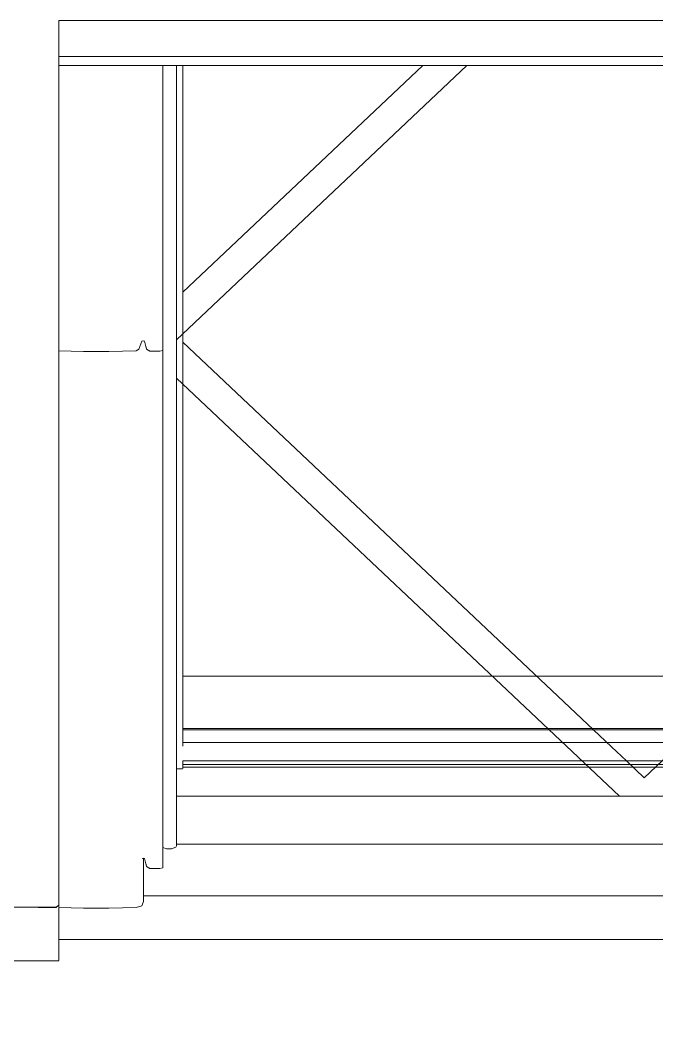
# Model space of a CAD drawing. Header units: metres. Extents: x -4 to 206, y -18 to 45.
# Drawn here: x 47.012 to 47.422, y -10.212 to -9.554 of the extents above; entities that cross this region are included whole.
import ezdxf

# ---------------------------------------------------------------- set-up
doc = ezdxf.new("R2010")
doc.units = ezdxf.units.M
doc.header["$MEASUREMENT"] = 0
doc.set_wipeout_variables(frame=1)
doc.linetypes.add('Wipeout_Contour', pattern=[1, 0, -1])
for name, color, linetype in [('3._DD PP STG2_4_000 Achsraster', 7, 'Continuous'), ('3._DD PP STG2_4_210 Decke', 7, 'Continuous'), ('3._DD PP STG2_4_220 Bodenaufbau - Außen_ Gefälle', 7, 'Continuous'), ('3._DD PP STG2_4_325 Dachfenster', 7, 'Continuous')]:
    doc.layers.add(name, color=color, linetype=linetype)

msp = doc.modelspace()

# ---------------------------------------------------------------- linework, layer by layer
at = {"layer": '3._DD PP STG2_4_000 Achsraster', "color": 5, "linetype": 'Continuous', "lineweight": 0, "ltscale": 1000}
msp.add_line((31.8, -10.00371), (54.3, -10.00371), dxfattribs=at)
at = {"layer": '3._DD PP STG2_4_210 Decke', "color": 7, "linetype": 'Continuous', "lineweight": 13, "ltscale": 1000, "true_color": 0xf4f4f4, "flags": 128}
msp.add_lwpolyline([(33.7568, -11.46359), (33.75903, -13.25371), (37.38503, -13.25371), (37.38503, -12.60871), (42.5891, -12.60871), (42.88503, -12.56618), (42.88503, -11.75871), (48.20503, -11.75871), (48.20503, -11.13371), (51.76086, -11.13371), (51.76545, -10.06371), (45.76503, -10.06371), (45.76503, -10.96371), (42.91503, -10.96371), (42.91503, -11.46359)], close=True, dxfattribs=at)
at = {"layer": '3._DD PP STG2_4_220 Bodenaufbau - Außen_ Gefälle', "color": 7, "linetype": 'Continuous', "lineweight": 13, "ltscale": 1000, "true_color": 0xf4f4f4, "flags": 128}
msp.add_lwpolyline([(33.75902, -13.24371), (37.14503, -13.24371), (37.14503, -12.59871), (39.93503, -12.59871), (42.389, -12.59871), (42.87503, -12.52887), (42.87503, -11.74871), (45.81503, -11.74871), (48.19503, -11.74871), (48.19503, -11.12371), (51.7609, -11.12371), (51.76545, -10.06371), (45.76503, -10.06371), (45.76503, -10.96371), (42.91503, -10.96371), (42.91503, -11.46359), (33.7568, -11.46359)], close=True, dxfattribs=at)

# ---------------------------------------------------------------- wipeouts: each hides what was drawn before it
at = {"color": 254, "linetype": 'Wipeout_Contour', "lineweight": 0, "ltscale": 818.958107}
msp.add_wipeout([(46.2301, -9.30685), (47.77669, -9.30685), (47.77669, -9.31752), (47.81599, -9.31752), (47.81599, -9.31632), (47.84162, -9.31632), (47.84163, -9.31844), (47.84163, -9.40994), (47.84159, -9.48362), (47.84159, -9.48471), (47.84159, -9.49959), (47.84029, -9.5135), (47.83985, -9.51582), (47.83985, -9.95756), (47.8601, -9.95756), (47.8601, -9.20311), (46.2301, -9.20311)], dxfattribs=at).dxf.layer = '3._DD PP STG2_4_325 Dachfenster'

# ---------------------------------------------------------------- next in the draw order: wipeouts: each hides what was drawn before it
at = {"color": 254, "linetype": 'Wipeout_Contour', "lineweight": 0, "ltscale": 192.128613}
msp.add_wipeout([(47.03679, -9.58347), (47.03679, -9.76736), (47.05269, -9.76788), (47.05269, -9.58347)], dxfattribs=at).dxf.layer = '3._DD PP STG2_4_325 Dachfenster'
at = {"color": 254, "linetype": 'Wipeout_Contour', "lineweight": 0, "ltscale": 193.962161}
msp.add_wipeout([(47.79119, -10.14229), (47.03679, -10.14229), (47.03679, -10.14682), (47.79119, -10.14682)], dxfattribs=at).dxf.layer = '3._DD PP STG2_4_325 Dachfenster'
at = {"color": 254, "linetype": 'Wipeout_Contour', "lineweight": 0, "ltscale": 144.852974}
msp.add_wipeout([(46.99129, -10.16089), (47.03679, -10.16089), (46.99259, -10.16054)], dxfattribs=at).dxf.layer = '3._DD PP STG2_4_325 Dachfenster'

# ---------------------------------------------------------------- next in the draw order: wipeouts: each hides what was drawn before it
at = {"color": 254, "linetype": 'Wipeout_Contour', "lineweight": 0, "ltscale": 192.157805}
msp.add_wipeout([(46.99829, -9.55429), (46.99829, -10.12618), (47.03509, -10.12618), (47.03509, -9.55429)], dxfattribs=at).dxf.layer = '3._DD PP STG2_4_325 Dachfenster'
at = {"color": 254, "linetype": 'Wipeout_Contour', "lineweight": 0, "ltscale": 192.192184}
msp.add_wipeout([(47.05269, -9.58347), (47.05269, -9.76788), (47.06889, -9.76788), (47.06889, -9.58347)], dxfattribs=at).dxf.layer = '3._DD PP STG2_4_325 Dachfenster'
at = {"color": 254, "linetype": 'Wipeout_Contour', "lineweight": 0, "ltscale": 288.964497}
msp.add_wipeout([(46.99352, -10.15899), (46.99259, -10.16054), (47.03679, -10.16054), (47.03679, -10.15819), (47.00399, -10.15819), (47.00446, -10.15899)], dxfattribs=at).dxf.layer = '3._DD PP STG2_4_325 Dachfenster'

# ---------------------------------------------------------------- next in the draw order: wipeouts: each hides what was drawn before it
at = {"color": 254, "linetype": 'Wipeout_Contour', "lineweight": 0, "ltscale": 192.232286}
msp.add_wipeout([(47.03509, -9.55429), (47.03509, -10.12618), (47.03679, -10.12492), (47.03679, -9.55429)], dxfattribs=at).dxf.layer = '3._DD PP STG2_4_325 Dachfenster'
at = {"color": 254, "linetype": 'Wipeout_Contour', "lineweight": 0, "ltscale": 192.25763}
msp.add_wipeout([(47.08649, -9.58347), (47.06889, -9.58347), (47.06889, -9.76788), (47.08649, -9.76731)], dxfattribs=at).dxf.layer = '3._DD PP STG2_4_325 Dachfenster'

# ---------------------------------------------------------------- next in the draw order: wipeouts: each hides what was drawn before it
at = {"color": 254, "linetype": 'Wipeout_Contour', "lineweight": 0, "ltscale": 144.893449}
msp.add_wipeout([(47.79119, -9.5544), (47.03679, -9.5544), (47.79119, -9.55456)], dxfattribs=at).dxf.layer = '3._DD PP STG2_4_325 Dachfenster'
at = {"color": 254, "linetype": 'Wipeout_Contour', "lineweight": 0, "ltscale": 192.294659}
msp.add_wipeout([(47.08829, -9.58347), (47.08649, -9.58347), (47.08649, -9.76731), (47.08829, -9.76625)], dxfattribs=at).dxf.layer = '3._DD PP STG2_4_325 Dachfenster'
at = {"color": 254, "linetype": 'Wipeout_Contour', "lineweight": 0, "ltscale": 192.341904}
msp.add_wipeout([(47.03679, -9.76736), (47.03679, -10.10108), (47.05269, -10.1016), (47.05269, -9.76788)], dxfattribs=at).dxf.layer = '3._DD PP STG2_4_325 Dachfenster'
at = {"color": 254, "linetype": 'Wipeout_Contour', "lineweight": 0, "ltscale": 775.423074}
msp.add_wipeout([(47.05269, -10.12691), (47.03679, -10.1264), (47.03679, -10.13727), (47.79119, -10.13727), (47.79119, -10.1264), (47.77529, -10.12691), (47.75909, -10.12691), (47.74149, -10.12635), (47.73769, -10.12528), (47.73669, -10.12253), (47.73669, -10.11896), (47.09129, -10.11896), (47.09129, -10.12253), (47.09029, -10.12528), (47.08649, -10.12635), (47.06889, -10.12691)], dxfattribs=at).dxf.layer = '3._DD PP STG2_4_325 Dachfenster'

# ---------------------------------------------------------------- next in the draw order: wipeouts: each hides what was drawn before it
at = {"color": 254, "linetype": 'Wipeout_Contour', "lineweight": 0, "ltscale": 193.483813}
msp.add_wipeout([(47.79119, -9.55491), (47.03679, -9.55491), (47.03679, -9.5588), (47.79119, -9.5588)], dxfattribs=at).dxf.layer = '3._DD PP STG2_4_325 Dachfenster'
at = {"color": 254, "linetype": 'Wipeout_Contour', "lineweight": 0, "ltscale": 192.296041}
msp.add_wipeout([(47.08829, -9.58347), (47.08829, -9.76625), (47.09029, -9.76109), (47.09029, -9.58347)], dxfattribs=at).dxf.layer = '3._DD PP STG2_4_325 Dachfenster'
at = {"color": 254, "linetype": 'Wipeout_Contour', "lineweight": 0, "ltscale": 192.404955}
msp.add_wipeout([(47.05269, -9.76788), (47.05269, -10.1016), (47.06889, -10.1016), (47.06889, -9.76788)], dxfattribs=at).dxf.layer = '3._DD PP STG2_4_325 Dachfenster'
at = {"color": 254, "linetype": 'Wipeout_Contour', "lineweight": 0, "ltscale": 193.956495}
msp.add_wipeout([(47.03679, -10.13727), (47.03679, -10.13833), (47.79119, -10.13833), (47.79119, -10.13727)], dxfattribs=at).dxf.layer = '3._DD PP STG2_4_325 Dachfenster'

# ---------------------------------------------------------------- next in the draw order: wipeouts: each hides what was drawn before it
at = {"color": 254, "linetype": 'Wipeout_Contour', "lineweight": 0, "ltscale": 193.48161}
msp.add_wipeout([(47.03679, -9.55383), (47.03679, -9.55433), (47.79119, -9.55433), (47.79119, -9.55383)], dxfattribs=at).dxf.layer = '3._DD PP STG2_4_325 Dachfenster'
at = {"color": 254, "linetype": 'Wipeout_Contour', "lineweight": 0, "ltscale": 193.486819}
msp.add_wipeout([(47.03679, -9.5588), (47.03679, -9.56252), (47.79119, -9.56252), (47.79119, -9.5588)], dxfattribs=at).dxf.layer = '3._DD PP STG2_4_325 Dachfenster'
at = {"color": 254, "linetype": 'Wipeout_Contour', "lineweight": 0, "ltscale": 192.306178}
msp.add_wipeout([(47.09029, -9.58347), (47.09029, -9.76109), (47.09109, -9.76088), (47.09109, -9.58347)], dxfattribs=at).dxf.layer = '3._DD PP STG2_4_325 Dachfenster'
at = {"color": 254, "linetype": 'Wipeout_Contour', "lineweight": 0, "ltscale": 192.470823}
msp.add_wipeout([(47.06889, -9.76788), (47.06889, -10.1016), (47.08649, -10.10103), (47.08649, -9.76731)], dxfattribs=at).dxf.layer = '3._DD PP STG2_4_325 Dachfenster'
at = {"color": 254, "linetype": 'Wipeout_Contour', "lineweight": 0, "ltscale": 192.488867}
msp.add_wipeout([(47.03679, -10.10108), (47.03679, -10.1264), (47.05269, -10.12691), (47.05269, -10.1016)], dxfattribs=at).dxf.layer = '3._DD PP STG2_4_325 Dachfenster'
at = {"color": 254, "linetype": 'Wipeout_Contour', "lineweight": 0, "ltscale": 193.959544}
msp.add_wipeout([(47.03679, -10.14229), (47.79119, -10.14229), (47.79119, -10.14059), (47.03679, -10.14059)], dxfattribs=at).dxf.layer = '3._DD PP STG2_4_325 Dachfenster'

# ---------------------------------------------------------------- next in the draw order: wipeouts: each hides what was drawn before it
at = {"color": 254, "linetype": 'Wipeout_Contour', "lineweight": 0, "ltscale": 145.331636}
msp.add_wipeout([(47.03679, -9.5544), (47.79119, -9.5544), (47.03679, -9.55433)], dxfattribs=at).dxf.layer = '3._DD PP STG2_4_325 Dachfenster'
at = {"color": 254, "linetype": 'Wipeout_Contour', "lineweight": 0, "ltscale": 193.489671}
msp.add_wipeout([(47.79119, -9.56252), (47.03679, -9.56252), (47.03679, -9.56601), (47.79119, -9.56601)], dxfattribs=at).dxf.layer = '3._DD PP STG2_4_325 Dachfenster'
at = {"color": 254, "linetype": 'Wipeout_Contour', "lineweight": 0, "ltscale": 192.309253}
msp.add_wipeout([(47.09109, -9.58347), (47.09109, -9.76088), (47.09189, -9.76116), (47.09189, -9.58347)], dxfattribs=at).dxf.layer = '3._DD PP STG2_4_325 Dachfenster'
at = {"color": 254, "linetype": 'Wipeout_Contour', "lineweight": 0, "ltscale": 192.508011}
msp.add_wipeout([(47.08649, -9.76731), (47.08649, -10.10103), (47.08829, -10.09997), (47.08829, -9.76625)], dxfattribs=at).dxf.layer = '3._DD PP STG2_4_325 Dachfenster'
at = {"color": 254, "linetype": 'Wipeout_Contour', "lineweight": 0, "ltscale": 193.95789}
msp.add_wipeout([(47.03679, -10.13833), (47.03679, -10.14059), (47.79119, -10.14059), (47.79119, -10.13833)], dxfattribs=at).dxf.layer = '3._DD PP STG2_4_325 Dachfenster'

# ---------------------------------------------------------------- next in the draw order: wipeouts: each hides what was drawn before it
at = {"color": 254, "linetype": 'Wipeout_Contour', "lineweight": 0, "ltscale": 191.909354}
msp.add_wipeout([(46.99719, -9.54512), (46.99683, -9.55429), (47.03679, -9.55429), (47.03679, -9.54512)], dxfattribs=at).dxf.layer = '3._DD PP STG2_4_325 Dachfenster'
at = {"color": 254, "linetype": 'Wipeout_Contour', "lineweight": 0, "ltscale": 193.492259}
msp.add_wipeout([(47.03679, -9.56601), (47.03679, -9.56906), (47.79119, -9.56906), (47.79119, -9.56601)], dxfattribs=at).dxf.layer = '3._DD PP STG2_4_325 Dachfenster'
at = {"color": 254, "linetype": 'Wipeout_Contour', "lineweight": 0, "ltscale": 192.308922}
msp.add_wipeout([(47.09189, -9.76116), (47.09319, -9.76632), (47.09319, -9.58347), (47.09189, -9.58347)], dxfattribs=at).dxf.layer = '3._DD PP STG2_4_325 Dachfenster'
at = {"color": 254, "linetype": 'Wipeout_Contour', "lineweight": 0, "ltscale": 192.377593}
msp.add_wipeout([(46.99617, -10.14146), (46.99496, -10.15398), (47.03679, -10.15398), (47.03679, -10.14146)], dxfattribs=at).dxf.layer = '3._DD PP STG2_4_325 Dachfenster'

# ---------------------------------------------------------------- next in the draw order: linework, layer by layer
at = {"layer": '3._DD PP STG2_4_325 Dachfenster', "color": 7, "linetype": 'Continuous', "lineweight": 13, "ltscale": 1000, "flags": 128}
for points in [[(47.79119, -9.5544), (47.03679, -9.5544)], [(47.03679, -10.1471), (47.79119, -10.1471)]]:
    msp.add_lwpolyline(points, dxfattribs=at)

# ---------------------------------------------------------------- next in the draw order: wipeouts: each hides what was drawn before it
at = {"color": 254, "linetype": 'Wipeout_Contour', "lineweight": 0, "ltscale": 193.494558}
msp.add_wipeout([(47.03679, -9.57182), (47.79119, -9.57182), (47.79119, -9.56906), (47.03679, -9.56906)], dxfattribs=at).dxf.layer = '3._DD PP STG2_4_325 Dachfenster'
at = {"color": 254, "linetype": 'Wipeout_Contour', "lineweight": 0, "ltscale": 192.321356}
msp.add_wipeout([(47.09529, -9.58347), (47.09319, -9.58347), (47.09319, -9.76632), (47.09529, -9.76759)], dxfattribs=at).dxf.layer = '3._DD PP STG2_4_325 Dachfenster'
at = {"color": 254, "linetype": 'Wipeout_Contour', "lineweight": 0, "ltscale": 241.004187}
msp.add_wipeout([(46.99617, -10.14146), (47.03679, -10.14146), (47.03679, -10.12675), (46.9968, -10.12675), (46.99629, -10.13826)], dxfattribs=at).dxf.layer = '3._DD PP STG2_4_325 Dachfenster'
at = {"color": 254, "linetype": 'Wipeout_Contour', "lineweight": 0, "ltscale": 192.388796}
msp.add_wipeout([(46.99496, -10.15398), (46.994, -10.15819), (47.03679, -10.15819), (47.03679, -10.15398)], dxfattribs=at).dxf.layer = '3._DD PP STG2_4_325 Dachfenster'

# ---------------------------------------------------------------- next in the draw order: linework, layer by layer
at = {"layer": '3._DD PP STG2_4_325 Dachfenster', "color": 7, "linetype": 'Continuous', "lineweight": 13, "ltscale": 1000, "flags": 128}
msp.add_lwpolyline([(47.03679, -10.16089), (46.99129, -10.16089), (46.96119, -10.16089)], dxfattribs=at)

# ---------------------------------------------------------------- next in the draw order: wipeouts: each hides what was drawn before it
at = {"color": 254, "linetype": 'Wipeout_Contour', "lineweight": 0, "ltscale": 193.496562}
msp.add_wipeout([(47.03679, -9.57413), (47.79119, -9.57413), (47.79119, -9.57182), (47.03679, -9.57182)], dxfattribs=at).dxf.layer = '3._DD PP STG2_4_325 Dachfenster'
at = {"color": 254, "linetype": 'Wipeout_Contour', "lineweight": 0, "ltscale": 192.340124}
msp.add_wipeout([(47.09529, -9.58347), (47.09529, -9.76759), (47.10189, -9.76759), (47.10189, -9.58347)], dxfattribs=at).dxf.layer = '3._DD PP STG2_4_325 Dachfenster'
at = {"color": 254, "linetype": 'Wipeout_Contour', "lineweight": 0, "ltscale": 192.512593}
msp.add_wipeout([(47.08829, -9.76625), (47.08829, -10.09997), (47.09029, -10.09481), (47.09029, -9.76109)], dxfattribs=at).dxf.layer = '3._DD PP STG2_4_325 Dachfenster'
at = {"color": 254, "linetype": 'Wipeout_Contour', "lineweight": 0, "ltscale": 191.655165}
msp.add_wipeout([(46.99666, -10.12618), (47.03679, -10.12632), (47.03679, -10.12492), (47.03509, -10.12618)], dxfattribs=at).dxf.layer = '3._DD PP STG2_4_325 Dachfenster'

# ---------------------------------------------------------------- next in the draw order: linework, layer by layer
at = {"layer": '3._DD PP STG2_4_325 Dachfenster', "color": 7, "linetype": 'Continuous', "lineweight": 13, "ltscale": 1000, "flags": 128}
msp.add_lwpolyline([(47.08649, -9.76731), (47.06889, -9.76788), (47.05269, -9.76788), (47.03679, -9.76736)], dxfattribs=at)

# ---------------------------------------------------------------- next in the draw order: wipeouts: each hides what was drawn before it
at = {"color": 254, "linetype": 'Wipeout_Contour', "lineweight": 0, "ltscale": 193.49825}
msp.add_wipeout([(47.03679, -9.57413), (47.03679, -9.57608), (47.79119, -9.57608), (47.79119, -9.57413)], dxfattribs=at).dxf.layer = '3._DD PP STG2_4_325 Dachfenster'
at = {"color": 254, "linetype": 'Wipeout_Contour', "lineweight": 0, "ltscale": 192.356081}
msp.add_wipeout([(47.10379, -9.58347), (47.10189, -9.58347), (47.10189, -9.76759), (47.10379, -9.7671)], dxfattribs=at).dxf.layer = '3._DD PP STG2_4_325 Dachfenster'
at = {"color": 254, "linetype": 'Wipeout_Contour', "lineweight": 0, "ltscale": 192.516263}
msp.add_wipeout([(47.09029, -9.76109), (47.09029, -10.09481), (47.09109, -10.09456), (47.09109, -9.76088)], dxfattribs=at).dxf.layer = '3._DD PP STG2_4_325 Dachfenster'
at = {"color": 254, "linetype": 'Wipeout_Contour', "lineweight": 0, "ltscale": 192.617488}
msp.add_wipeout([(47.06889, -10.1016), (47.06889, -10.12691), (47.08649, -10.12635), (47.08649, -10.10103)], dxfattribs=at).dxf.layer = '3._DD PP STG2_4_325 Dachfenster'
at = {"color": 254, "linetype": 'Wipeout_Contour', "lineweight": 0, "ltscale": 143.71929}
msp.add_wipeout([(47.03679, -10.12632), (46.99671, -10.12632), (47.03679, -10.12675)], dxfattribs=at).dxf.layer = '3._DD PP STG2_4_325 Dachfenster'

# ---------------------------------------------------------------- next in the draw order: linework, layer by layer
at = {"layer": '3._DD PP STG2_4_325 Dachfenster', "color": 7, "linetype": 'Continuous', "lineweight": 13, "ltscale": 1000, "flags": 128}
for points in [[(47.03509, -10.12618), (47.03679, -10.12492)], [(47.03679, -10.12492), (47.03679, -10.12632)], [(47.03509, -10.12618), (46.99829, -10.12618), (46.96289, -10.12618)], [(47.03679, -10.12675), (47.03679, -10.14146), (47.03679, -10.15398), (47.03679, -10.15819), (47.03679, -10.16054)]]:
    msp.add_lwpolyline(points, dxfattribs=at)

# ---------------------------------------------------------------- next in the draw order: wipeouts: each hides what was drawn before it
at = {"color": 254, "linetype": 'Wipeout_Contour', "lineweight": 0, "ltscale": 193.49962}
msp.add_wipeout([(47.03679, -9.57608), (47.03679, -9.5776), (47.79119, -9.5776), (47.79119, -9.57608)], dxfattribs=at).dxf.layer = '3._DD PP STG2_4_325 Dachfenster'
at = {"color": 254, "linetype": 'Wipeout_Contour', "lineweight": 0, "ltscale": 192.498335}
msp.add_wipeout([(47.10379, -10.0878), (47.10619, -10.08862), (47.10619, -9.58347), (47.10379, -9.58347)], dxfattribs=at).dxf.layer = '3._DD PP STG2_4_325 Dachfenster'
at = {"color": 254, "linetype": 'Wipeout_Contour', "lineweight": 0, "ltscale": 192.519343}
msp.add_wipeout([(47.09109, -9.76088), (47.09109, -10.09456), (47.09189, -10.09484), (47.09189, -9.76116)], dxfattribs=at).dxf.layer = '3._DD PP STG2_4_325 Dachfenster'
at = {"color": 254, "linetype": 'Wipeout_Contour', "lineweight": 0, "ltscale": 192.552151}
msp.add_wipeout([(47.05269, -10.1016), (47.05269, -10.12691), (47.06889, -10.12691), (47.06889, -10.1016)], dxfattribs=at).dxf.layer = '3._DD PP STG2_4_325 Dachfenster'

# ---------------------------------------------------------------- next in the draw order: linework, layer by layer
at = {"layer": '3._DD PP STG2_4_325 Dachfenster', "color": 7, "linetype": 'Continuous', "lineweight": 13, "ltscale": 1000, "flags": 128}
msp.add_lwpolyline([(47.08829, -9.76625), (47.08649, -9.76731)], dxfattribs=at)

# ---------------------------------------------------------------- next in the draw order: wipeouts: each hides what was drawn before it
at = {"color": 254, "linetype": 'Wipeout_Contour', "lineweight": 0, "ltscale": 192.509657}
msp.add_wipeout([(47.10929, -9.58347), (47.10619, -9.58347), (47.10619, -10.08862), (47.10929, -10.08855)], dxfattribs=at).dxf.layer = '3._DD PP STG2_4_325 Dachfenster'
at = {"color": 254, "linetype": 'Wipeout_Contour', "lineweight": 0, "ltscale": 192.525522}
msp.add_wipeout([(47.09189, -9.76116), (47.09189, -10.09484), (47.09319, -10.1), (47.09319, -9.76632)], dxfattribs=at).dxf.layer = '3._DD PP STG2_4_325 Dachfenster'

# ---------------------------------------------------------------- next in the draw order: linework, layer by layer
at = {"layer": '3._DD PP STG2_4_325 Dachfenster', "color": 7, "linetype": 'Continuous', "lineweight": 13, "ltscale": 1000, "flags": 128}
for points in [[(47.09109, -9.76088), (47.09029, -9.76109)], [(47.09189, -9.76116), (47.09109, -9.76088)]]:
    msp.add_lwpolyline(points, dxfattribs=at)

# ---------------------------------------------------------------- next in the draw order: wipeouts: each hides what was drawn before it
at = {"color": 254, "linetype": 'Wipeout_Contour', "lineweight": 0, "ltscale": 192.520497}
msp.add_wipeout([(47.10929, -9.58347), (47.10929, -10.08855), (47.11209, -10.08742), (47.11209, -9.58347)], dxfattribs=at).dxf.layer = '3._DD PP STG2_4_325 Dachfenster'
at = {"color": 254, "linetype": 'Wipeout_Contour', "lineweight": 0, "ltscale": 192.535004}
msp.add_wipeout([(47.09319, -9.76632), (47.09319, -10.1), (47.09529, -10.10128), (47.09529, -9.76759)], dxfattribs=at).dxf.layer = '3._DD PP STG2_4_325 Dachfenster'

# ---------------------------------------------------------------- next in the draw order: linework, layer by layer
at = {"layer": '3._DD PP STG2_4_325 Dachfenster', "color": 7, "linetype": 'Continuous', "lineweight": 13, "ltscale": 1000, "flags": 128}
msp.add_lwpolyline([(47.09029, -9.76109), (47.08829, -9.76625)], dxfattribs=at)

# ---------------------------------------------------------------- next in the draw order: wipeouts: each hides what was drawn before it
at = {"color": 254, "linetype": 'Wipeout_Contour', "lineweight": 0, "ltscale": 288.304812}
msp.add_wipeout([(47.11259, -9.58347), (47.11209, -9.58347), (47.11209, -10.08742), (47.11259, -10.08657), (47.11259, -10.08544), (47.11249, -10.06358)], dxfattribs=at).dxf.layer = '3._DD PP STG2_4_325 Dachfenster'
at = {"color": 254, "linetype": 'Wipeout_Contour', "lineweight": 0, "ltscale": 192.552665}
msp.add_wipeout([(47.09529, -9.76759), (47.09529, -10.10128), (47.10189, -10.10128), (47.10189, -9.76759)], dxfattribs=at).dxf.layer = '3._DD PP STG2_4_325 Dachfenster'
at = {"color": 254, "linetype": 'Wipeout_Contour', "lineweight": 0, "ltscale": 192.380902}
msp.add_wipeout([(47.09032, -10.0948), (47.09129, -10.12253), (47.09129, -10.09463), (47.09039, -10.09475)], dxfattribs=at).dxf.layer = '3._DD PP STG2_4_325 Dachfenster'

# ---------------------------------------------------------------- next in the draw order: linework, layer by layer
at = {"layer": '3._DD PP STG2_4_325 Dachfenster', "color": 7, "linetype": 'Continuous', "lineweight": 13, "ltscale": 1000, "flags": 128}
for points in [[(47.09319, -9.76632), (47.09189, -9.76116)], [(47.09529, -9.76759), (47.09319, -9.76632)]]:
    msp.add_lwpolyline(points, dxfattribs=at)

# ---------------------------------------------------------------- next in the draw order: wipeouts: each hides what was drawn before it
at = {"color": 254, "linetype": 'Wipeout_Contour', "lineweight": 0, "ltscale": 193.697238}
msp.add_wipeout([(47.11259, -9.58347), (47.11259, -10.05461), (47.71539, -10.05461), (47.71539, -9.58347)], dxfattribs=at).dxf.layer = '3._DD PP STG2_4_325 Dachfenster'
at = {"color": 254, "linetype": 'Wipeout_Contour', "lineweight": 0, "ltscale": 192.56871}
msp.add_wipeout([(47.10189, -10.10128), (47.10379, -10.10078), (47.10379, -9.7671), (47.10189, -9.76759)], dxfattribs=at).dxf.layer = '3._DD PP STG2_4_325 Dachfenster'
at = {"color": 254, "linetype": 'Wipeout_Contour', "lineweight": 0, "ltscale": 192.352815}
msp.add_wipeout([(47.08829, -10.09997), (47.09029, -10.12528), (47.09129, -10.12253), (47.09029, -10.09488)], dxfattribs=at).dxf.layer = '3._DD PP STG2_4_325 Dachfenster'

# ---------------------------------------------------------------- next in the draw order: linework, layer by layer
at = {"layer": '3._DD PP STG2_4_325 Dachfenster', "color": 7, "linetype": 'Continuous', "lineweight": 13, "ltscale": 1000, "flags": 128}
for points in [[(47.41399, -10.04273), (47.40254, -10.03191), (47.3928, -10.02272), (47.11656, -9.76183)], [(47.41399, -10.04273), (47.42545, -10.03191), (47.43518, -10.02272), (47.71143, -9.76183)], [(47.10379, -9.7671), (47.10189, -9.76759), (47.09529, -9.76759)], [(47.71129, -9.97725), (47.11669, -9.97725)], [(47.71129, -10.01098), (47.11669, -10.01098)], [(47.71129, -10.01176), (47.11669, -10.01176)], [(47.71129, -10.01989), (47.11669, -10.01989)], [(47.71143, -10.03191), (47.11656, -10.03191)], [(47.11669, -10.03665), (47.11669, -10.03191)], [(47.11259, -10.03686), (47.11649, -10.03686)], [(47.71129, -10.0341), (47.11669, -10.0341)], [(47.71129, -10.0358), (47.11669, -10.0358)]]:
    msp.add_lwpolyline(points, dxfattribs=at)

# ---------------------------------------------------------------- next in the draw order: wipeouts: each hides what was drawn before it
at = {"color": 254, "linetype": 'Wipeout_Contour', "lineweight": 0, "ltscale": 193.502515}
msp.add_wipeout([(47.03679, -9.58334), (47.79119, -9.58334), (47.79119, -9.5776), (47.03679, -9.5776)], dxfattribs=at).dxf.layer = '3._DD PP STG2_4_325 Dachfenster'
at = {"color": 254, "linetype": 'Wipeout_Contour', "lineweight": 0, "ltscale": 145.080674}
msp.add_wipeout([(47.08649, -10.10103), (47.08649, -10.12635), (47.09029, -10.12528)], dxfattribs=at).dxf.layer = '3._DD PP STG2_4_325 Dachfenster'

# ---------------------------------------------------------------- next in the draw order: linework, layer by layer
at = {"layer": '3._DD PP STG2_4_325 Dachfenster', "color": 7, "linetype": 'Continuous', "lineweight": 13, "ltscale": 1000, "flags": 128}
for points in [[(47.03679, -10.12492), (47.03679, -9.55429)], [(47.79119, -9.5776), (47.03679, -9.5776)], [(47.79119, -9.58347), (47.03679, -9.58347)], [(47.29973, -9.58347), (47.11259, -9.76021)], [(47.27128, -9.58347), (47.11656, -9.72959)], [(47.11669, -10.02244), (47.11669, -9.58347)]]:
    msp.add_lwpolyline(points, dxfattribs=at)

# ---------------------------------------------------------------- next in the draw order: wipeouts: each hides what was drawn before it
at = {"color": 254, "linetype": 'Wipeout_Contour', "lineweight": 0, "ltscale": 144.422387}
msp.add_wipeout([(47.08829, -10.09997), (47.08649, -10.10103), (47.09029, -10.12528)], dxfattribs=at).dxf.layer = '3._DD PP STG2_4_325 Dachfenster'

# ---------------------------------------------------------------- next in the draw order: linework, layer by layer
at = {"layer": '3._DD PP STG2_4_325 Dachfenster', "color": 7, "linetype": 'Continuous', "lineweight": 13, "ltscale": 1000, "flags": 128}
for points in [[(47.09029, -10.12528), (47.08649, -10.12635), (47.06889, -10.12691), (47.05269, -10.12691), (47.03679, -10.1264)], [(47.09129, -10.12253), (47.09029, -10.12528)]]:
    msp.add_lwpolyline(points, dxfattribs=at)

# ---------------------------------------------------------------- next in the draw order: wipeouts: each hides what was drawn before it
at = {"color": 254, "linetype": 'Wipeout_Contour', "lineweight": 0, "ltscale": 193.935215}
msp.add_wipeout([(47.73669, -10.10694), (47.09129, -10.10694), (47.09129, -10.11889), (47.73669, -10.11889)], dxfattribs=at).dxf.layer = '3._DD PP STG2_4_325 Dachfenster'

# ---------------------------------------------------------------- next in the draw order: linework, layer by layer
at = {"layer": '3._DD PP STG2_4_325 Dachfenster', "color": 7, "linetype": 'Continuous', "lineweight": 13, "ltscale": 1000, "flags": 128}
msp.add_lwpolyline([(47.73669, -10.11896), (47.09129, -10.11896)], dxfattribs=at)

# ---------------------------------------------------------------- next in the draw order: wipeouts: each hides what was drawn before it
at = {"color": 254, "linetype": 'Wipeout_Contour', "lineweight": 0, "ltscale": 775.514382}
msp.add_wipeout([(47.09129, -10.10694), (47.73669, -10.10694), (47.73669, -10.09463), (47.73609, -10.09484), (47.73479, -10.10001), (47.73269, -10.10128), (47.72609, -10.10128), (47.72419, -10.10078), (47.72419, -10.09237), (47.10379, -10.09237), (47.10379, -10.10078), (47.10189, -10.10128), (47.09529, -10.10128), (47.09319, -10.1), (47.09189, -10.09484), (47.09129, -10.09463)], dxfattribs=at).dxf.layer = '3._DD PP STG2_4_325 Dachfenster'

# ---------------------------------------------------------------- next in the draw order: linework, layer by layer
at = {"layer": '3._DD PP STG2_4_325 Dachfenster', "color": 7, "linetype": 'Continuous', "lineweight": 13, "ltscale": 1000, "flags": 128}
for points in [[(47.09039, -10.09475), (47.09109, -10.09456)], [(47.09109, -10.09456), (47.09189, -10.09484)], [(47.09129, -10.09463), (47.09129, -10.12253)], [(47.09189, -10.09484), (47.09319, -10.1)], [(47.09319, -10.1), (47.09529, -10.10128)], [(47.09529, -10.10128), (47.10189, -10.10128), (47.10379, -10.10078)]]:
    msp.add_lwpolyline(points, dxfattribs=at)

# ---------------------------------------------------------------- next in the draw order: wipeouts: each hides what was drawn before it
at = {"color": 254, "linetype": 'Wipeout_Contour', "lineweight": 0, "ltscale": 678.337544}
msp.add_wipeout([(47.10619, -10.08862), (47.10379, -10.0878), (47.10379, -10.09237), (47.72419, -10.09237), (47.72419, -10.0878), (47.72179, -10.08862), (47.71869, -10.08855), (47.71589, -10.08742), (47.71539, -10.08657), (47.71539, -10.08544), (47.11259, -10.08544), (47.11259, -10.08657), (47.11209, -10.08742), (47.10929, -10.08855)], dxfattribs=at).dxf.layer = '3._DD PP STG2_4_325 Dachfenster'

# ---------------------------------------------------------------- next in the draw order: linework, layer by layer
at = {"layer": '3._DD PP STG2_4_325 Dachfenster', "color": 7, "linetype": 'Continuous', "lineweight": 13, "ltscale": 1000, "flags": 128}
for points in [[(47.10379, -10.10078), (47.10379, -9.7671), (47.10379, -9.58347)], [(47.10619, -10.08862), (47.10379, -10.0878)]]:
    msp.add_lwpolyline(points, dxfattribs=at)

# ---------------------------------------------------------------- next in the draw order: wipeouts: each hides what was drawn before it
at = {"color": 254, "linetype": 'Wipeout_Contour', "lineweight": 0, "ltscale": 145.733357}
msp.add_wipeout([(47.11249, -10.08544), (47.71549, -10.08544), (47.11249, -10.08523)], dxfattribs=at).dxf.layer = '3._DD PP STG2_4_325 Dachfenster'

# ---------------------------------------------------------------- next in the draw order: linework, layer by layer
at = {"layer": '3._DD PP STG2_4_325 Dachfenster', "color": 7, "linetype": 'Continuous', "lineweight": 13, "ltscale": 1000, "flags": 128}
msp.add_lwpolyline([(47.10929, -10.08855), (47.10619, -10.08862)], dxfattribs=at)

# ---------------------------------------------------------------- next in the draw order: wipeouts: each hides what was drawn before it
at = {"color": 254, "linetype": 'Wipeout_Contour', "lineweight": 0, "ltscale": 193.907519}
msp.add_wipeout([(47.11249, -10.08523), (47.71549, -10.08523), (47.71549, -10.07462), (47.11249, -10.07462)], dxfattribs=at).dxf.layer = '3._DD PP STG2_4_325 Dachfenster'

# ---------------------------------------------------------------- next in the draw order: linework, layer by layer
at = {"layer": '3._DD PP STG2_4_325 Dachfenster', "color": 7, "linetype": 'Continuous', "lineweight": 13, "ltscale": 1000, "flags": 128}
for points in [[(47.71549, -10.08544), (47.11249, -10.08544)], [(47.11259, -10.08657), (47.11259, -10.08544)], [(47.11209, -10.08742), (47.10929, -10.08855)], [(47.11259, -10.08657), (47.11209, -10.08742)]]:
    msp.add_lwpolyline(points, dxfattribs=at)

# ---------------------------------------------------------------- next in the draw order: wipeouts: each hides what was drawn before it
at = {"color": 254, "linetype": 'Wipeout_Contour', "lineweight": 0, "ltscale": 193.901287}
msp.add_wipeout([(47.71549, -10.07031), (47.11249, -10.07031), (47.11249, -10.07462), (47.71549, -10.07462)], dxfattribs=at).dxf.layer = '3._DD PP STG2_4_325 Dachfenster'

# ---------------------------------------------------------------- next in the draw order: wipeouts: each hides what was drawn before it
at = {"color": 254, "linetype": 'Wipeout_Contour', "lineweight": 0, "ltscale": 193.897411}
msp.add_wipeout([(47.11249, -10.06529), (47.11249, -10.07031), (47.71549, -10.07031), (47.71549, -10.06529)], dxfattribs=at).dxf.layer = '3._DD PP STG2_4_325 Dachfenster'

# ---------------------------------------------------------------- next in the draw order: wipeouts: each hides what was drawn before it
at = {"color": 254, "linetype": 'Wipeout_Contour', "lineweight": 0, "ltscale": 339.502476}
msp.add_wipeout([(47.11249, -10.06358), (47.11249, -10.06444), (47.71549, -10.06444), (47.71549, -10.06358), (47.71539, -10.06253), (47.11259, -10.06253), (47.11259, -10.06331)], dxfattribs=at).dxf.layer = '3._DD PP STG2_4_325 Dachfenster'

# ---------------------------------------------------------------- next in the draw order: wipeouts: each hides what was drawn before it
at = {"color": 254, "linetype": 'Wipeout_Contour', "lineweight": 0, "ltscale": 193.894955}
msp.add_wipeout([(47.11249, -10.06529), (47.71549, -10.06529), (47.71549, -10.06444), (47.11249, -10.06444)], dxfattribs=at).dxf.layer = '3._DD PP STG2_4_325 Dachfenster'

# ---------------------------------------------------------------- next in the draw order: wipeouts: each hides what was drawn before it
at = {"color": 254, "linetype": 'Wipeout_Contour', "lineweight": 0, "ltscale": 193.892578}
msp.add_wipeout([(47.11259, -10.06253), (47.71539, -10.06253), (47.71539, -10.06147), (47.11259, -10.06147)], dxfattribs=at).dxf.layer = '3._DD PP STG2_4_325 Dachfenster'

# ---------------------------------------------------------------- next in the draw order: wipeouts: each hides what was drawn before it
at = {"color": 254, "linetype": 'Wipeout_Contour', "lineweight": 0, "ltscale": 193.891872}
msp.add_wipeout([(47.11259, -10.06083), (47.11259, -10.06147), (47.71539, -10.06147), (47.71539, -10.06083)], dxfattribs=at).dxf.layer = '3._DD PP STG2_4_325 Dachfenster'

# ---------------------------------------------------------------- next in the draw order: wipeouts: each hides what was drawn before it
at = {"color": 254, "linetype": 'Wipeout_Contour', "lineweight": 0, "ltscale": 193.891312}
msp.add_wipeout([(47.11259, -10.06012), (47.11259, -10.06083), (47.71539, -10.06083), (47.71539, -10.06012)], dxfattribs=at).dxf.layer = '3._DD PP STG2_4_325 Dachfenster'

# ---------------------------------------------------------------- next in the draw order: linework, layer by layer
at = {"layer": '3._DD PP STG2_4_325 Dachfenster', "color": 7, "linetype": 'Continuous', "lineweight": 13, "ltscale": 1000, "flags": 128}
msp.add_lwpolyline([(47.11249, -10.08523), (47.11249, -10.07462), (47.11249, -10.07031), (47.11249, -10.06529), (47.11249, -10.06444), (47.11249, -10.06358)], dxfattribs=at)

# ---------------------------------------------------------------- next in the draw order: wipeouts: each hides what was drawn before it
at = {"color": 254, "linetype": 'Wipeout_Contour', "lineweight": 0, "ltscale": 193.888778}
msp.add_wipeout([(47.11259, -10.06012), (47.71539, -10.06012), (47.71539, -10.05468), (47.11259, -10.05468)], dxfattribs=at).dxf.layer = '3._DD PP STG2_4_325 Dachfenster'

# ---------------------------------------------------------------- next in the draw order: linework, layer by layer
at = {"layer": '3._DD PP STG2_4_325 Dachfenster', "color": 7, "linetype": 'Continuous', "lineweight": 13, "ltscale": 1000, "flags": 128}
for points in [[(47.11259, -10.06331), (47.11259, -9.58347)], [(47.39812, -10.05461), (47.11259, -9.78495)], [(47.71539, -10.05461), (47.11259, -10.05461)], [(47.71539, -10.05468), (47.11259, -10.05468)]]:
    msp.add_lwpolyline(points, dxfattribs=at)

doc.saveas('drawing.dxf')
